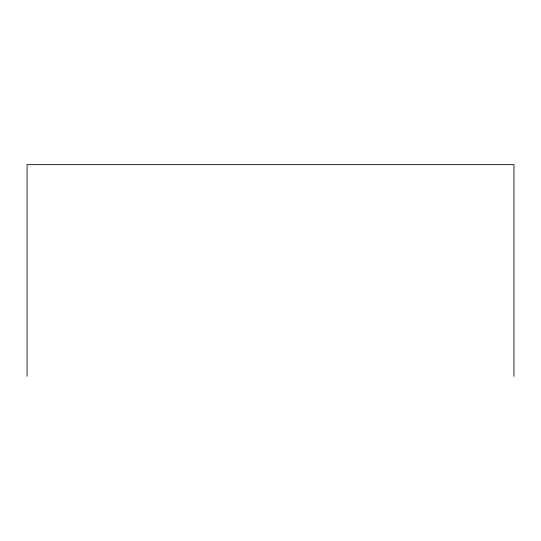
<?xml version="1.0" encoding="UTF-8"?>
<svg xmlns="http://www.w3.org/2000/svg" width="541" height="541" viewBox="0 0 541 541"><rect width="100%" height="100%" fill="white"/><g stroke="black" fill="none" stroke-linecap="round" stroke-linejoin="round"><path stroke-width="0.81" d="M513.95 376.347L513.95 164.653L27.05 164.653L27.05 376.347"/></g></svg>
